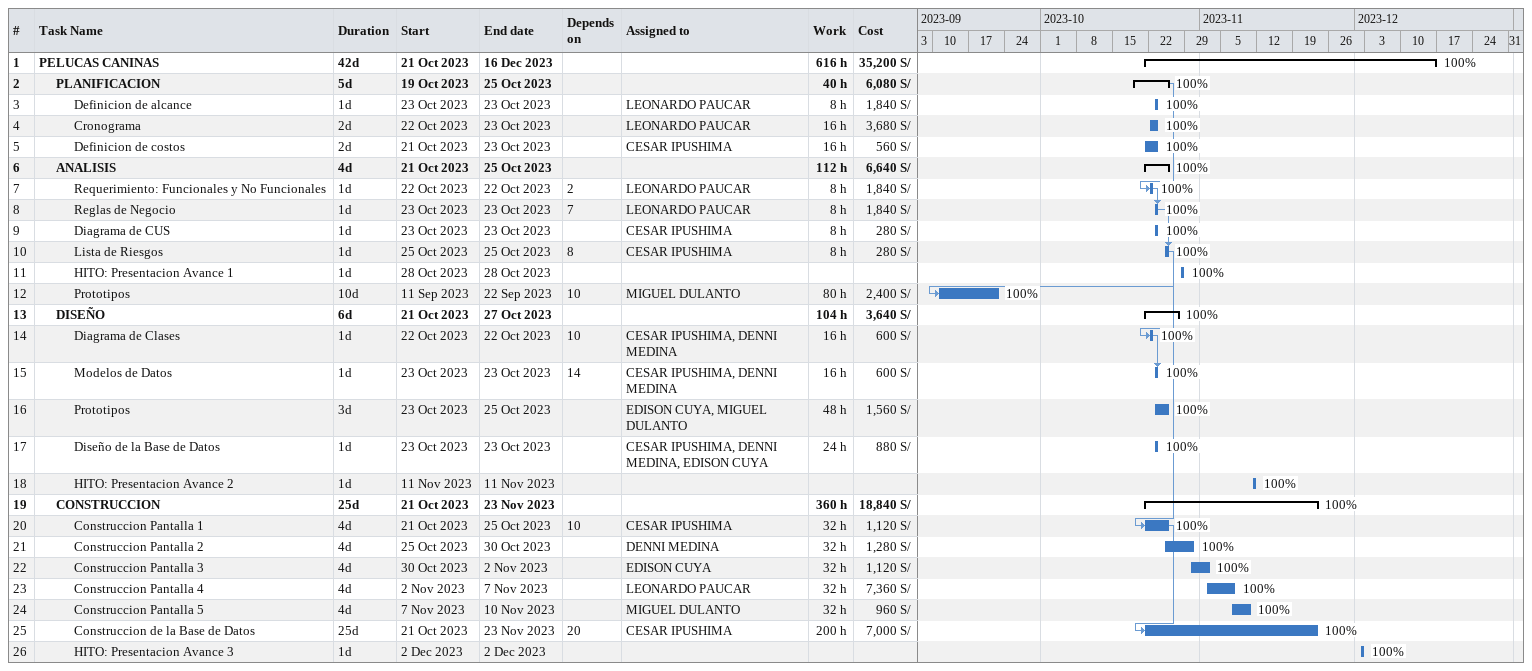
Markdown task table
| ID | Level | Task | Duration | Start | Finish | Predecessors | Resources | % complete | Work (h) | Cost (S/) |
|---|---|---|---|---|---|---|---|---|---|---|
| 1 | 1 | **PELUCAS CANINAS** | 42d | 2023-10-21 | 2023-12-16 |  |  | 100 | 616 | 35200 |
| 2 | 2 | **PLANIFICACION** | 5d | 2023-10-19 | 2023-10-25 |  |  | 100 | 40 | 6080 |
| 3 | 3 | Definicion de alcance | 1d | 2023-10-23 | 2023-10-23 |  | LEONARDO PAUCAR | 100 | 8 | 1840 |
| 4 | 3 | Cronograma | 2d | 2023-10-22 | 2023-10-23 |  | LEONARDO PAUCAR | 100 | 16 | 3680 |
| 5 | 3 | Definicion de costos | 2d | 2023-10-21 | 2023-10-23 |  | CESAR IPUSHIMA | 100 | 16 | 560 |
| 6 | 2 | **ANALISIS** | 4d | 2023-10-21 | 2023-10-25 |  |  | 100 | 112 | 6640 |
| 7 | 3 | Requerimiento: Funcionales y No Funcionales | 1d | 2023-10-22 | 2023-10-22 | 2 | LEONARDO PAUCAR | 100 | 8 | 1840 |
| 8 | 3 | Reglas de Negocio | 1d | 2023-10-23 | 2023-10-23 | 7 | LEONARDO PAUCAR | 100 | 8 | 1840 |
| 9 | 3 | Diagrama de CUS | 1d | 2023-10-23 | 2023-10-23 |  | CESAR IPUSHIMA | 100 | 8 | 280 |
| 10 | 3 | Lista de Riesgos | 1d | 2023-10-25 | 2023-10-25 | 8 | CESAR IPUSHIMA | 100 | 8 | 280 |
| 11 | 3 | HITO: Presentacion Avance 1 | 1d | 2023-10-28 | 2023-10-28 |  |  | 100 |  |  |
| 12 | 3 | Prototipos | 10d | 2023-09-11 | 2023-09-22 | 10 | MIGUEL DULANTO | 100 | 80 | 2400 |
| 13 | 2 | **DISEÑO** | 6d | 2023-10-21 | 2023-10-27 |  |  | 100 | 104 | 3640 |
| 14 | 3 | Diagrama de Clases | 1d | 2023-10-22 | 2023-10-22 | 10 | CESAR IPUSHIMA, DENNI MEDINA | 100 | 16 | 600 |
| 15 | 3 | Modelos de Datos | 1d | 2023-10-23 | 2023-10-23 | 14 | CESAR IPUSHIMA, DENNI MEDINA | 100 | 16 | 600 |
| 16 | 3 | Prototipos | 3d | 2023-10-23 | 2023-10-25 |  | EDISON CUYA, MIGUEL DULANTO | 100 | 48 | 1560 |
| 17 | 3 | Diseño de la Base de Datos | 1d | 2023-10-23 | 2023-10-23 |  | CESAR IPUSHIMA, DENNI MEDINA, EDISON CUYA | 100 | 24 | 880 |
| 18 | 3 | HITO: Presentacion Avance 2 | 1d | 2023-11-11 | 2023-11-11 |  |  | 100 |  |  |
| 19 | 2 | **CONSTRUCCION** | 25d | 2023-10-21 | 2023-11-23 |  |  | 100 | 360 | 18840 |
| 20 | 3 | Construccion Pantalla 1 | 4d | 2023-10-21 | 2023-10-25 | 10 | CESAR IPUSHIMA | 100 | 32 | 1120 |
| 21 | 3 | Construccion Pantalla 2 | 4d | 2023-10-25 | 2023-10-30 |  | DENNI MEDINA | 100 | 32 | 1280 |
| 22 | 3 | Construccion Pantalla 3 | 4d | 2023-10-30 | 2023-11-02 |  | EDISON CUYA | 100 | 32 | 1120 |
| 23 | 3 | Construccion Pantalla 4 | 4d | 2023-11-02 | 2023-11-07 |  | LEONARDO PAUCAR | 100 | 32 | 7360 |
| 24 | 3 | Construccion Pantalla 5 | 4d | 2023-11-07 | 2023-11-10 |  | MIGUEL DULANTO | 100 | 32 | 960 |
| 25 | 3 | Construccion de la Base de Datos | 25d | 2023-10-21 | 2023-11-23 | 20 | CESAR IPUSHIMA | 100 | 200 | 7000 |
| 26 | 3 | HITO: Presentacion Avance 3 | 1d | 2023-12-02 | 2023-12-02 |  |  | 100 |  |  |
